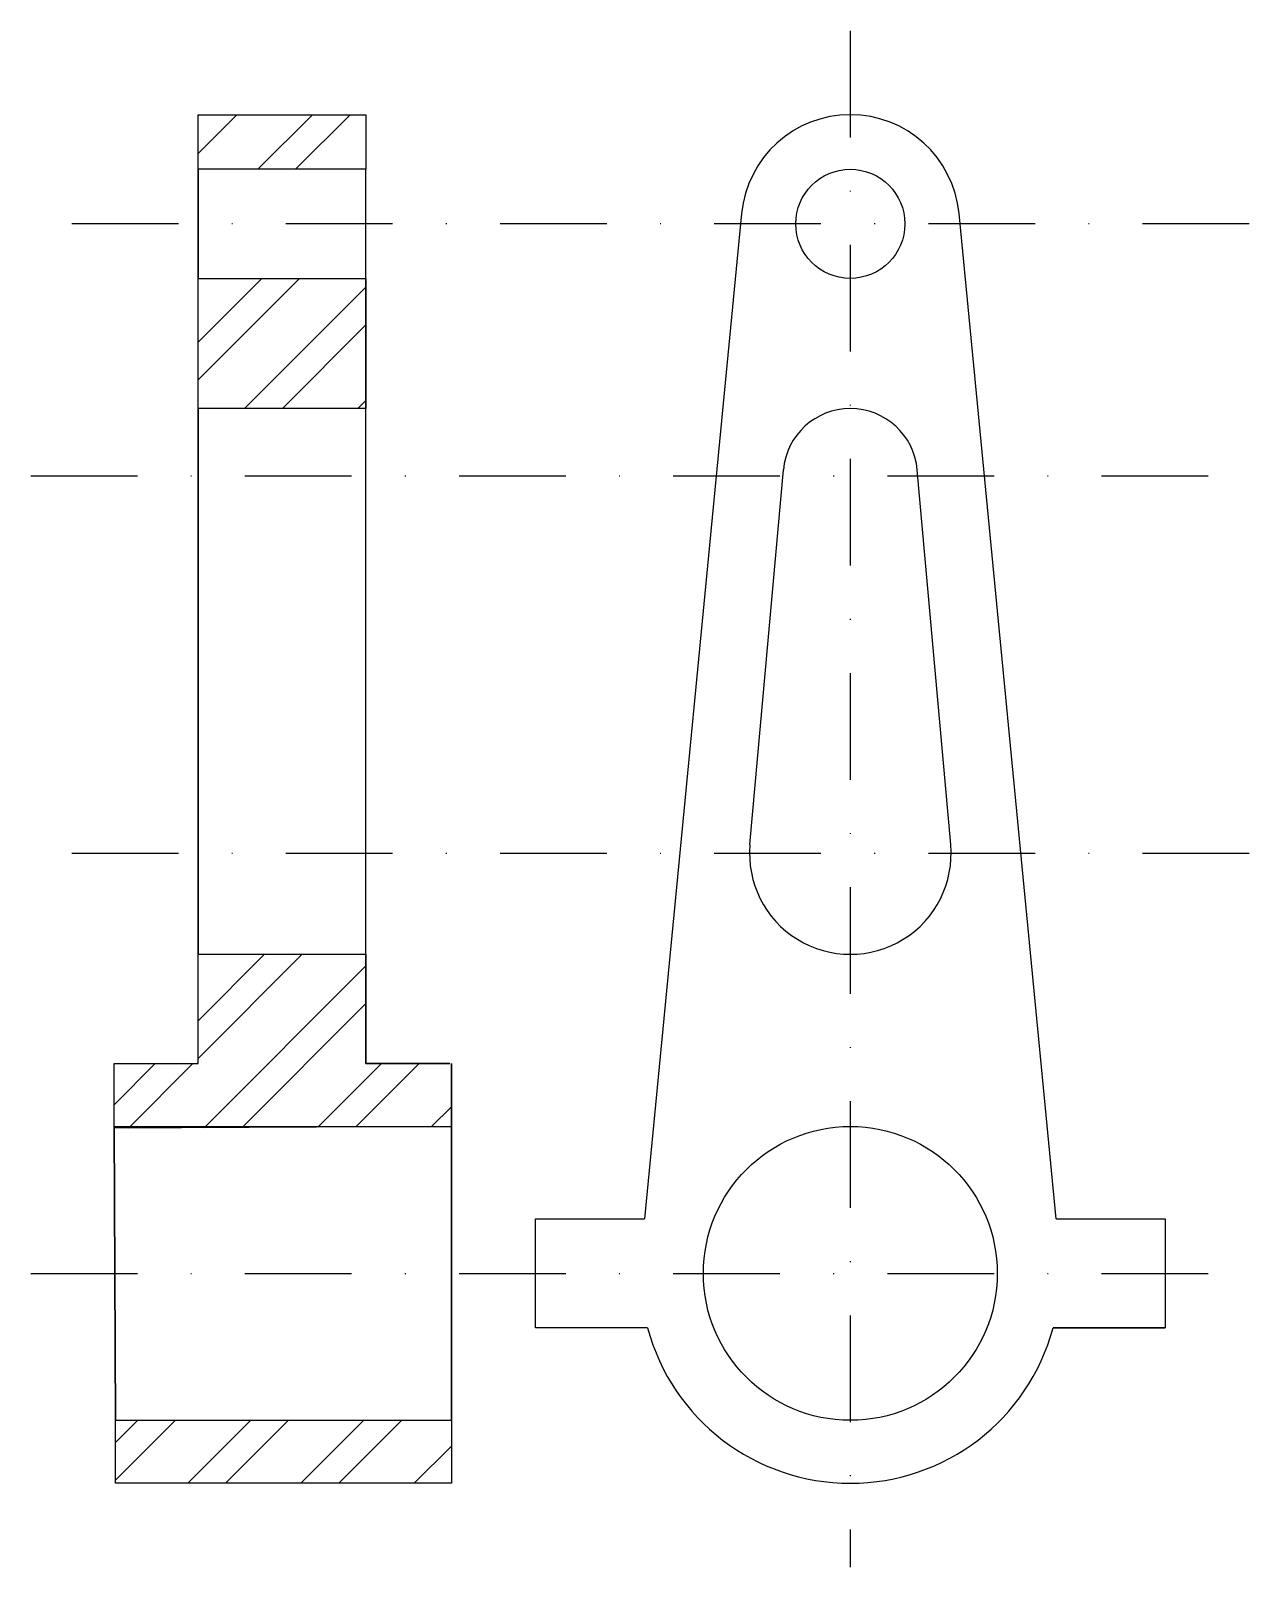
# Model space of a CAD drawing. Header units: millimetres. Extents: x -98 to 48, y -35 to 148.
import ezdxf

# ---------------------------------------------------------------- set-up
doc = ezdxf.new("R2010")
doc.units = ezdxf.units.MM
doc.linetypes.add('DASHDOT', pattern=[25.4, 12.7, -6.35, 0, -6.35])
for name, color, linetype in [('Hachura', 4, 'Continuous'), ('Linha de centro', 6, 'DASHDOT'), ('Peça', 2, 'Continuous')]:
    doc.layers.add(name, color=color, linetype=linetype)

msp = doc.modelspace()

# ---------------------------------------------------------------- hatches: boundary and pattern name
at = {"layer": 'Hachura'}
h = msp.add_hatch(dxfattribs=at)
h.set_pattern_fill('ANSI32', color=256)
h.paths.add_polyline_path([(-47.5, -17.5), (-87.5, -17.5), (-87.5, -25), (-47.5, -25)])
h.paths.add_polyline_path([(-47.5, 17.5), (-87.67, 17.3), (-87.67, 17.5), (-87.67, 17.5), (-87.67, 25), (-77.67, 25), (-77.67, 38), (-57.67, 38), (-57.67, 25), (-47.5, 25)])
h.paths.add_polyline_path([(-57.67, 118.5), (-77.67, 118.5), (-77.67, 103), (-57.67, 103)])
h.paths.add_polyline_path([(-57.67, 138), (-77.67, 138), (-77.67, 131.5), (-57.67, 131.5)])

# ---------------------------------------------------------------- linework, layer by layer
at = {"layer": 'Linha de centro'}
for p, q in [((0, 148), (0, -35)), ((47.5, 125), (-97.59, 125)), ((-97.59, 95), (47.5, 95)), ((47.5, 50), (-97.59, 50)), ((-97.59, 0), (47.5, 0))]:
    msp.add_line(p, q, dxfattribs=at)
at = {"layer": 'Peça'}
for p, q in [((-77.67, 118.5), (-77.67, 138)), ((-77.67, 138), (-57.67, 138)), ((-57.67, 138), (-57.67, 131.5)), ((-57.67, 131.5), (-77.67, 131.5)), ((-77.67, 131.5), (-77.67, 118.5)), ((-57.67, 103), (-57.67, 131.5)), ((-12.94, 126.25), (-24.49, 6.5)), ((24.49, 6.5), (12.94, 126.25)), ((-77.67, 38), (-77.67, 118.5)), ((-77.67, 118.5), (-57.67, 118.5)), ((-57.67, 118.5), (-57.67, 103)), ((-57.67, 103), (-77.67, 103)), ((-77.67, 103), (-77.67, 38)), ((-57.67, 38), (-57.67, 103)), ((-11.95, 51.07), (-7.97, 95.71)), ((11.95, 51.07), (7.97, 95.71)), ((-77.67, 25), (-77.67, 38)), ((-77.67, 38), (-57.67, 38)), ((-57.67, 38), (-57.67, 25)), ((-57.67, 25), (-57.67, 38)), ((-87.67, 17.3), (-87.67, 25)), ((-87.67, 25), (-77.67, 25)), ((-57.67, 25), (-47.67, 25)), ((-47.67, 25), (-57.67, 25)), ((-47.5, 17.5), (-47.5, 25)), ((-47.5, 25), (-47.5, 17.5)), ((-87.67, 17.5), (-87.5, -17.5)), ((-87.5, -17.5), (-87.67, 17.5)), ((-87.67, 17.5), (-47.5, 17.5)), ((-47.5, 17.5), (-87.67, 17.3)), ((-47.5, 17.5), (-47.5, -17.5)), ((-47.5, -17.5), (-47.5, 17.5)), ((-37.5, -6.5), (-37.5, 6.5)), ((-37.5, 6.5), (-24.49, 6.5)), ((24.49, 6.5), (37.5, 6.5)), ((37.5, 6.5), (37.5, -6.5)), ((-47.5, 0), (-47.5, -25)), ((-24.14, -6.5), (-37.5, -6.5)), ((25, -6.5), (24.14, -6.5)), ((35, -6.5), (24.14, -6.5)), ((37.5, -6.5), (24.14, -6.5)), ((24.14, -6.5), (37.5, -6.5)), ((24.14, -6.5), (35, -6.5)), ((-87.5, -25), (-87.5, -17.5)), ((-87.5, -17.5), (-47.5, -17.5)), ((-47.5, -25), (-87.5, -25))]:
    msp.add_line(p, q, dxfattribs=at)
for centre, radius in [((0, 125), 6.5), ((0, 0), 17.5)]:
    msp.add_circle(centre, radius, dxfattribs=at)
for centre, radius, start, end in [((0, 125), 13, 5.5089, 174.4911), ((0, 95), 8, 5.0997, 174.9003), ((0, 50), 12, 174.9003, 5.0997), ((0, 0), 25, 195.0701, 344.9299)]:
    msp.add_arc(centre, radius, start, end, dxfattribs=at)

doc.saveas('drawing.dxf')
